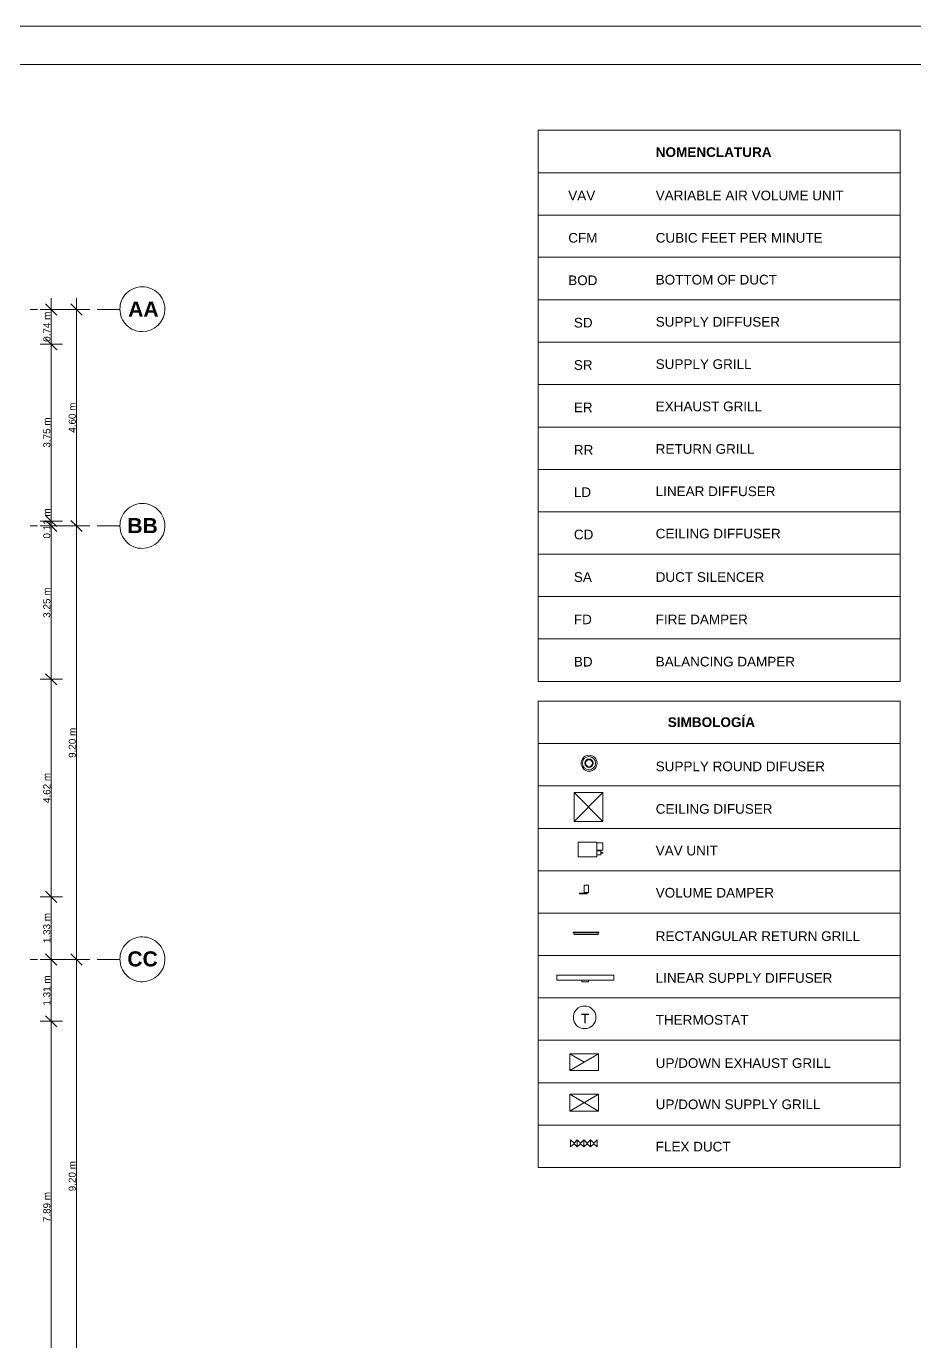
# Model space of a CAD drawing. Header units: metres. Extents: x -2 to 237, y -8 to 52.
# Drawn here: x 57.16 to 76.01, y 24.24 to 52.15 of the extents above; entities that cross this region are included whole.
import ezdxf

# ---------------------------------------------------------------- set-up
doc = ezdxf.new("R2010")
doc.units = ezdxf.units.M
doc.layers.get('0').update_dxf_attribs({"lineweight": 0})
for name, color, linetype, lineweight in [('HVAC - Ductos', 5, 'Continuous', 0), ('PDF2_Text', 7, 'Continuous', 0), ('pie de plano', 7, 'Continuous', 0)]:
    doc.layers.add(name, color=color, linetype=linetype, lineweight=lineweight)
doc.layers.add('PDF2_Geometry', color=7, linetype='Continuous', lineweight=0, true_color=0xaaaaaa)
doc.styles.add('PDF Helvetica', font='')
doc.styles.add('PDF Helvetica Bold', font='')
doc.styles.get('PDF Helvetica').set_extended_font_data('Helvetica')
doc.styles.get('PDF Helvetica Bold').set_extended_font_data('Helvetica', bold=True)

msp = doc.modelspace()

# ---------------------------------------------------------------- linework, layer by layer
at = {"lineweight": 0}
for points in [[(68.019, 38.253), (68.019, 49.95), (75.702, 49.95), (75.702, 38.253)], [(68.019, 27.94), (68.019, 37.832), (75.702, 37.832), (75.702, 27.94)], [(69.393, 35.28), (68.784, 35.28), (68.784, 35.894), (69.393, 35.894)], [(69.265, 34.533), (68.867, 34.533), (68.867, 34.84), (69.265, 34.84)], [(69.389, 34.611), (69.356, 34.611), (69.356, 34.625), (69.389, 34.625)], [(69.091, 33.777), (68.999, 33.777), (68.999, 33.928), (69.091, 33.928)], [(69.022, 33.777), (69.072, 33.777), (69.072, 33.763), (69.022, 33.763)], [(68.894, 33.749), (69.049, 33.749), (69.049, 33.763), (68.894, 33.763)], [(69.306, 32.92), (68.765, 32.92), (68.765, 32.934), (69.306, 32.934)], [(68.78, 32.884), (69.292, 32.884), (69.292, 32.92), (68.78, 32.92)], [(69.622, 31.912), (68.413, 31.912), (68.413, 32.022), (69.622, 32.022)], [(69.091, 31.88), (68.944, 31.88), (68.944, 31.912), (69.091, 31.912)], [(68.706, 28.526), (68.78, 28.458), (68.78, 28.444), (68.706, 28.375)], [(68.99, 28.526), (68.916, 28.458), (68.916, 28.444), (68.99, 28.375)], [(69.269, 28.526), (69.201, 28.458), (69.201, 28.444), (69.269, 28.375)]]:
    msp.add_lwpolyline(points, close=True, dxfattribs=at)
for points in [[(75.702, 49.048), (68.019, 49.048)], [(75.702, 48.15), (68.019, 48.15)], [(75.702, 47.252), (68.019, 47.252)], [(75.702, 46.349), (68.019, 46.349)], [(75.702, 45.451), (68.019, 45.451)], [(75.702, 44.553), (68.019, 44.553)], [(75.702, 43.65), (68.019, 43.65)], [(75.702, 42.753), (68.019, 42.753)], [(75.702, 41.854), (68.019, 41.854)], [(75.702, 40.952), (68.019, 40.952)], [(75.702, 40.054), (68.019, 40.054)], [(75.702, 39.156), (68.019, 39.156)], [(75.702, 36.934), (68.019, 36.934)], [(75.702, 36.036), (68.019, 36.036)], [(69.393, 35.894), (68.784, 35.28)], [(68.784, 35.894), (69.393, 35.28)], [(75.702, 35.133), (68.019, 35.133)], [(69.265, 34.831), (69.393, 34.831), (69.393, 34.67), (69.265, 34.67)], [(69.265, 34.661), (69.352, 34.661), (69.352, 34.57), (69.265, 34.57)], [(75.702, 34.235), (68.019, 34.235)], [(75.702, 33.337), (68.019, 33.337)], [(75.702, 32.434), (68.019, 32.434)], [(75.702, 31.536), (68.019, 31.536)], [(75.702, 30.638), (68.019, 30.638)], [(68.692, 30.354), (69.302, 30.354), (69.302, 29.997), (68.692, 29.997), (68.692, 30.354), (68.999, 30.176)], [(69.302, 30.354), (68.692, 29.997)], [(75.702, 29.736), (68.019, 29.736)], [(68.692, 29.498), (69.302, 29.498), (69.302, 29.136), (68.692, 29.136), (68.692, 29.498), (69.302, 29.136)], [(69.302, 29.498), (68.692, 29.136)], [(75.702, 28.838), (68.019, 28.838)], [(68.78, 28.444), (68.848, 28.375), (68.848, 28.526), (68.78, 28.458)], [(68.848, 28.526), (68.916, 28.458)], [(68.99, 28.526), (69.059, 28.458), (69.059, 28.444), (68.99, 28.375)], [(69.128, 28.526), (69.059, 28.458)], [(69.201, 28.444), (69.128, 28.375), (69.128, 28.526), (69.201, 28.458)], [(68.916, 28.444), (68.848, 28.375)], [(69.059, 28.444), (69.128, 28.375)]]:
    msp.add_lwpolyline(points, dxfattribs=at)
for centre, radius in [((69.1, 36.518), 0.17), ((69.098, 36.519), 0.14), ((69.098, 36.518), 0.0888), ((69.1, 36.518), 0.0739), ((69.006, 31.125), 0.24)]:
    msp.add_circle(centre, radius, dxfattribs=at)
at = {"layer": 'HVAC - Ductos', "color": 252, "lineweight": 0, "true_color": 0x939598}
for points in [[(57.687, 9.122), (57.687, 10.052), (57.687, 13.443), (57.687, 17.259), (57.687, 23.156), (57.687, 31.041), (57.687, 32.351), (57.687, 33.68), (57.687, 38.298), (57.687, 41.551), (57.687, 41.657), (57.687, 45.409), (57.687, 46.385)], [(58.223, 9.122), (58.223, 13.96), (58.223, 23.156), (58.223, 32.351), (58.223, 41.551), (58.223, 46.385)], [(57.449, 46.147), (57.687, 46.147), (57.925, 46.147)], [(57.568, 46.266), (57.687, 46.147), (57.806, 46.028)], [(57.989, 46.147), (58.223, 46.147), (58.461, 46.147)], [(58.104, 46.266), (58.223, 46.147), (58.342, 46.028)], [(57.568, 45.528), (57.687, 45.409), (57.806, 45.29)], [(57.449, 45.409), (57.687, 45.409), (57.925, 45.409)], [(57.449, 41.657), (57.687, 41.657), (57.925, 41.657)], [(57.568, 41.776), (57.687, 41.657), (57.806, 41.538)], [(57.568, 41.67), (57.687, 41.551), (57.806, 41.432)], [(58.104, 41.67), (58.223, 41.551), (58.342, 41.432)], [(57.449, 41.551), (57.687, 41.551), (57.925, 41.551)], [(57.989, 41.551), (58.223, 41.551), (58.461, 41.551)], [(57.449, 38.298), (57.687, 38.298), (57.925, 38.298)], [(57.568, 38.417), (57.687, 38.298), (57.806, 38.179)], [(57.568, 33.799), (57.687, 33.68), (57.806, 33.561)], [(57.449, 33.68), (57.687, 33.68), (57.925, 33.68)], [(57.568, 32.47), (57.687, 32.351), (57.806, 32.232)], [(58.104, 32.47), (58.223, 32.351), (58.342, 32.232)], [(57.449, 32.351), (57.687, 32.351), (57.925, 32.351)], [(57.989, 32.351), (58.223, 32.351), (58.461, 32.351)], [(57.449, 31.041), (57.687, 31.041), (57.925, 31.041)], [(57.568, 31.16), (57.687, 31.041), (57.806, 30.922)]]:
    msp.add_lwpolyline(points, dxfattribs=at)
at = {"layer": 'PDF2_Geometry', "lineweight": 0}
for points in [[(59.621, 46.628, 0.418214), (59.144, 46.151, 0.414637), (59.621, 45.675, 0.41105), (60.097, 46.151, 0.414636)], [(59.621, 42.028, 0.418243), (59.144, 41.551, 0.414638), (59.621, 41.075, 0.411051), (60.097, 41.551, 0.414665)], [(59.621, 32.832, 0.418214), (59.144, 32.356, 0.414638), (59.621, 31.879, 0.411051), (60.097, 32.356, 0.414636)]]:
    msp.add_lwpolyline(points, format="xyb", close=True, dxfattribs=at)
at = {"layer": 'PDF2_Geometry', "color": 252, "lineweight": 0, "true_color": 0x939598}
for points in [[(57.394, 46.147), (57.238, 46.147)], [(58.191, 46.147), (57.554, 46.147)], [(58.507, 46.147), (58.347, 46.147)], [(57.394, 41.551), (57.238, 41.551)], [(58.191, 41.551), (57.554, 41.551)], [(58.507, 41.551), (58.347, 41.551)], [(57.394, 32.351), (57.238, 32.351)], [(58.191, 32.351), (57.554, 32.351)], [(58.507, 32.351), (58.347, 32.351)]]:
    msp.add_lwpolyline(points, dxfattribs=at)
at = {"layer": 'PDF2_Geometry', "lineweight": 0}
for points in [[(59.139, 46.147), (58.663, 46.147)], [(59.139, 41.551), (58.663, 41.551)], [(59.139, 32.351), (58.663, 32.351)]]:
    msp.add_lwpolyline(points, dxfattribs=at)
at = {"layer": 'pie de plano', "color": 7, "lineweight": 0}
msp.add_lwpolyline([(87.872, 52.154), (87.872, -7.825), (-2.1, -7.825), (-2.1, 52.154)], close=True, dxfattribs=at)
msp.add_lwpolyline([(87.395, 51.343), (-1, 51.343), (-1, -7.161), (87.395, -7.161)], dxfattribs=at)

# ---------------------------------------------------------------- texts
at = {"lineweight": 0, "attachment_point": 4}
for s, insert, char_height, style in [('NOMENCLATURA', (70.514, 49.483), 0.20567, 'PDF Helvetica Bold'), ('VAV', (68.658, 48.563), 0.2047, 'PDF Helvetica'), ('VARIABLE AIR VOLUME UNIT', (70.514, 48.563), 0.20469, 'PDF Helvetica'), ('CFM', (68.658, 47.665), 0.2047, 'PDF Helvetica'), ('CUBIC FEET PER MINUTE', (70.514, 47.665), 0.20469, 'PDF Helvetica'), ('BOD', (68.658, 46.763), 0.2047, 'PDF Helvetica'), ('BOTTOM OF DUCT', (70.514, 46.776), 0.20469, 'PDF Helvetica'), ('SD', (68.777, 45.864), 0.2047, 'PDF Helvetica'), ('SUPPLY DIFFUSER', (70.514, 45.883), 0.20469, 'PDF Helvetica'), ('SR', (68.777, 44.966), 0.2047, 'PDF Helvetica'), ('SUPPLY GRILL', (70.514, 44.985), 0.20469, 'PDF Helvetica'), ('ER', (68.777, 44.068), 0.2047, 'PDF Helvetica'), ('EXHAUST GRILL', (70.514, 44.087), 0.20469, 'PDF Helvetica'), ('RR', (68.777, 43.166), 0.2047, 'PDF Helvetica'), ('RETURN GRILL', (70.514, 43.184), 0.20469, 'PDF Helvetica'), ('LD', (68.777, 42.268), 0.2047, 'PDF Helvetica'), ('LINEAR DIFFUSER', (70.514, 42.286), 0.20469, 'PDF Helvetica'), ('CD', (68.777, 41.37), 0.2047, 'PDF Helvetica'), ('CEILING DIFFUSER', (70.514, 41.388), 0.20469, 'PDF Helvetica'), ('SA', (68.777, 40.467), 0.2047, 'PDF Helvetica'), ('DUCT SILENCER', (70.514, 40.467), 0.20469, 'PDF Helvetica'), ('FD', (68.777, 39.569), 0.2047, 'PDF Helvetica'), ('FIRE DAMPER', (70.514, 39.569), 0.20469, 'PDF Helvetica'), ('BD', (68.777, 38.671), 0.2047, 'PDF Helvetica'), ('BALANCING DAMPER', (70.514, 38.671), 0.20469, 'PDF Helvetica'), ('SIMBOLOGÍA', (70.77, 37.387), 0.2057, 'PDF Helvetica Bold'), ('SUPPLY ROUND DIFUSER', (70.514, 36.449), 0.20469, 'PDF Helvetica'), ('CEILING DIFUSER', (70.514, 35.546), 0.20469, 'PDF Helvetica'), ('VAV UNIT', (70.514, 34.662), 0.2047, 'PDF Helvetica'), ('VOLUME DAMPER', (70.514, 33.768), 0.20469, 'PDF Helvetica'), ('RECTANGULAR RETURN GRILL', (70.514, 32.847), 0.20469, 'PDF Helvetica'), ('LINEAR SUPPLY DIFFUSER', (70.514, 31.959), 0.20469, 'PDF Helvetica'), ('T', (68.928, 31.097), 0.205, 'PDF Helvetica'), ('THERMOSTAT', (70.514, 31.07), 0.2047, 'PDF Helvetica'), ('UP/DOWN EXHAUST GRILL', (70.514, 30.153), 0.20469, 'PDF Helvetica'), ('UP/DOWN SUPPLY GRILL', (70.514, 29.278), 0.20469, 'PDF Helvetica'), ('FLEX DUCT', (70.514, 28.38), 0.2047, 'PDF Helvetica')]:
    msp.add_mtext(s, dxfattribs=dict(at, insert=insert, char_height=char_height, style=style))
at = {"layer": 'PDF2_Text', "color": 252, "lineweight": 0, "true_color": 0x939598, "char_height": 0.15, "attachment_point": 4, "rotation": 90, "style": 'PDF Helvetica'}
for s, insert in [('0.74 m', (57.593, 45.459)), ('4.60 m', (58.134, 43.53)), ('3.75 m', (57.593, 43.214)), ('0.11 m', (57.593, 41.285)), ('3.25 m', (57.593, 39.604)), ('9.20 m', (58.134, 36.63)), ('4.62 m', (57.593, 35.672)), ('1.33 m', (57.593, 32.699)), ('1.31 m', (57.593, 31.375)), ('9.20 m', (58.134, 27.434)), ('7.89 m', (57.593, 26.779))]:
    msp.add_mtext(s, dxfattribs=dict(at, insert=insert))
at = {"layer": 'PDF2_Text', "color": 253, "lineweight": 0, "true_color": 0xaaaaaa, "char_height": 0.3201, "attachment_point": 4, "style": 'PDF Helvetica Bold'}
for s, insert in [('AA', (59.32, 46.154)), ('BB', (59.302, 41.559)), ('CC', (59.302, 32.363))]:
    msp.add_mtext(s, dxfattribs=dict(at, insert=insert))

doc.saveas('drawing.dxf')
